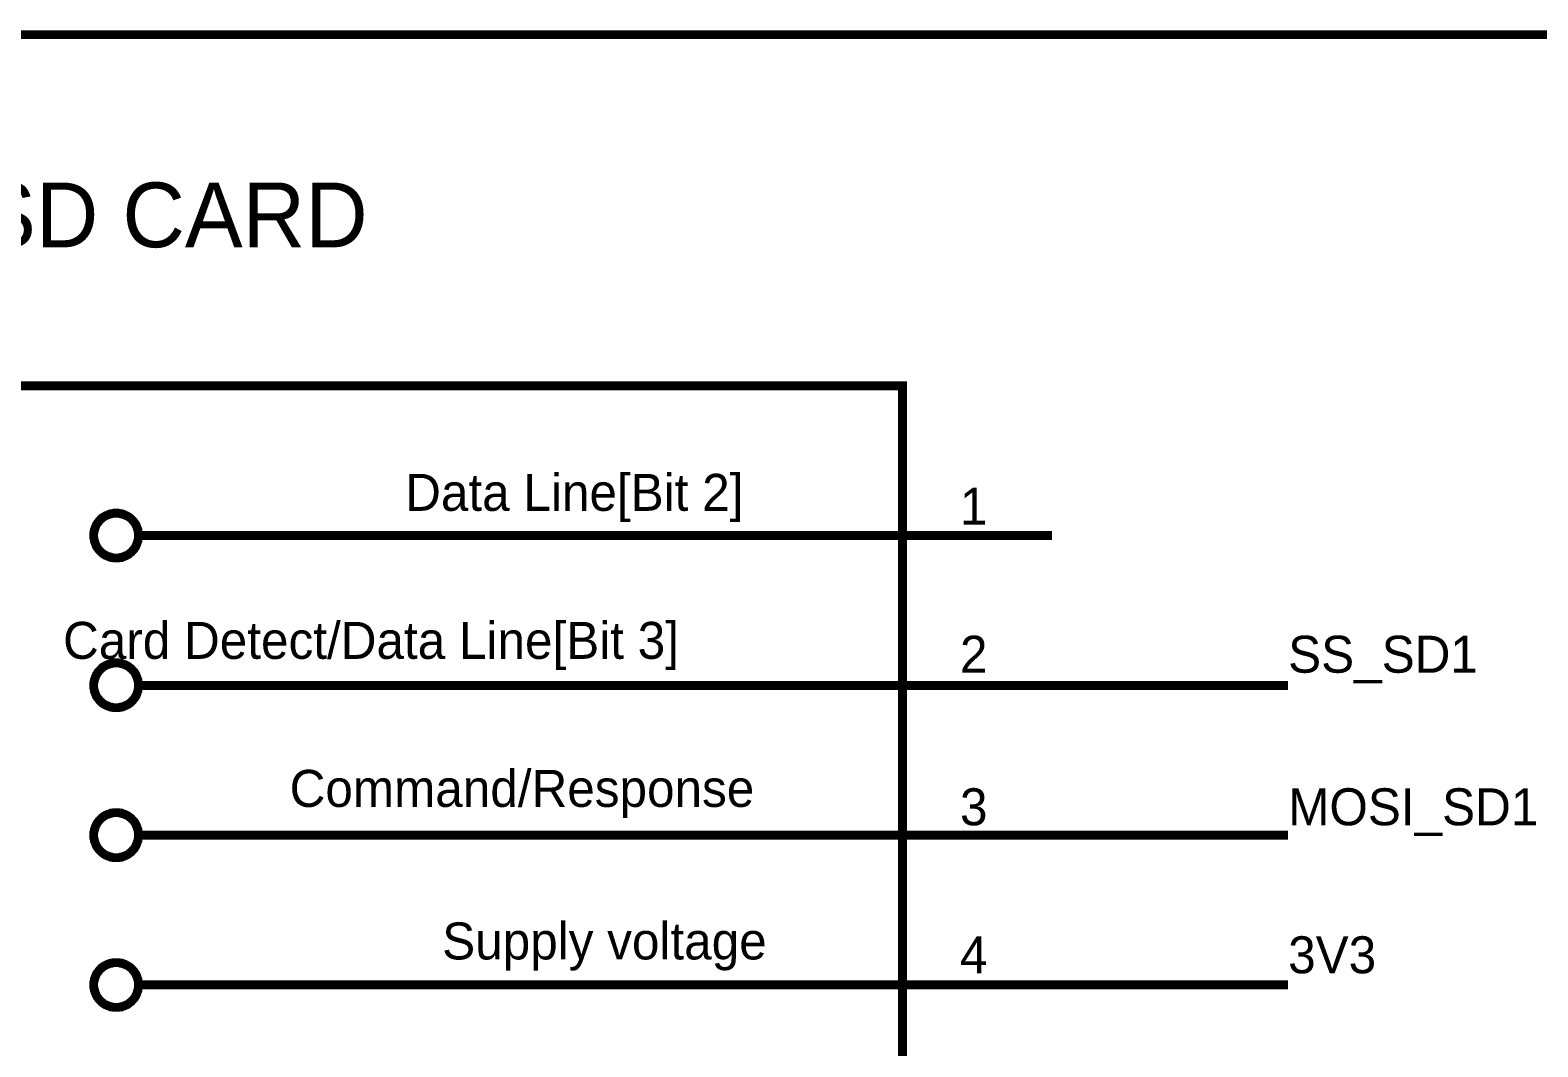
# Model space of a CAD drawing. Header units: inches. Extents: x 0 to 16.9, y 0 to 11.7.
# Drawn here: x 9.974 to 11.987, y 5.341 to 6.698 of the extents above; entities that cross this region are included whole.
import ezdxf

# ---------------------------------------------------------------- set-up
doc = ezdxf.new("R2010")
doc.units = ezdxf.units.IN
doc.header["$MEASUREMENT"] = 0
doc.layers.add('Sheet', color=255, linetype='Continuous')

msp = doc.modelspace()

# ---------------------------------------------------------------- linework, layer by layer
at = {"layer": 'Sheet'}
for points in [[(12.991, 6.6922, 0.0118, 0.0118, 0), (8.2677, 6.6922, 0.0118, 0.0118, 0)], [(10.0584, 6.0236, 0.0118, 0.0118, 0), (10.0584, 6.0251, 0.0118, 0.0118, 0), (10.0584, 6.0267, 0.0118, 0.0118, 0), (10.0588, 6.0282, 0.0118, 0.0118, 0), (10.0592, 6.0297, 0.0118, 0.0118, 0), (10.0592, 6.0309, 0.0118, 0.0118, 0), (10.06, 6.0324, 0.0118, 0.0118, 0), (10.0604, 6.034, 0.0118, 0.0118, 0), (10.0608, 6.0351, 0.0118, 0.0118, 0), (10.0615, 6.0367, 0.0118, 0.0118, 0), (10.0619, 6.0378, 0.0118, 0.0118, 0), (10.0627, 6.039, 0.0118, 0.0118, 0), (10.0635, 6.0402, 0.0118, 0.0118, 0), (10.0646, 6.0413, 0.0118, 0.0118, 0), (10.0654, 6.0425, 0.0118, 0.0118, 0), (10.0662, 6.0436, 0.0118, 0.0118, 0), (10.0673, 6.0448, 0.0118, 0.0118, 0), (10.0685, 6.0456, 0.0118, 0.0118, 0), (10.0692, 6.0467, 0.0118, 0.0118, 0), (10.0704, 6.0475, 0.0118, 0.0118, 0), (10.0716, 6.0483, 0.0118, 0.0118, 0), (10.0731, 6.049, 0.0118, 0.0118, 0), (10.0743, 6.0498, 0.0118, 0.0118, 0), (10.0754, 6.0502, 0.0118, 0.0118, 0), (10.077, 6.051, 0.0118, 0.0118, 0), (10.0781, 6.0513, 0.0118, 0.0118, 0), (10.0797, 6.0521, 0.0118, 0.0118, 0), (10.0812, 6.0525, 0.0118, 0.0118, 0), (10.0824, 6.0525, 0.0118, 0.0118, 0), (10.0839, 6.0529, 0.0118, 0.0118, 0), (10.0854, 6.0533, 0.0118, 0.0118, 0), (10.087, 6.0533, 0.0118, 0.0118, 0), (10.0885, 6.0533, 0.0118, 0.0118, 0)], [(10.0885, 6.0533, 0.0118, 0.0118, 0), (10.0885, 6.0533, 0.0118, 0.0118, 0)], [(10.0885, 6.0533, 0.0118, 0.0118, 0), (10.0901, 6.0533, 0.0118, 0.0118, 0), (10.0916, 6.0533, 0.0118, 0.0118, 0), (10.0932, 6.0529, 0.0118, 0.0118, 0), (10.0943, 6.0525, 0.0118, 0.0118, 0), (10.0959, 6.0525, 0.0118, 0.0118, 0), (10.0974, 6.0521, 0.0118, 0.0118, 0), (10.0986, 6.0513, 0.0118, 0.0118, 0), (10.1001, 6.051, 0.0118, 0.0118, 0), (10.1013, 6.0502, 0.0118, 0.0118, 0), (10.1024, 6.0498, 0.0118, 0.0118, 0), (10.104, 6.049, 0.0118, 0.0118, 0), (10.1051, 6.0483, 0.0118, 0.0118, 0), (10.1063, 6.0475, 0.0118, 0.0118, 0), (10.1074, 6.0467, 0.0118, 0.0118, 0), (10.1086, 6.0456, 0.0118, 0.0118, 0), (10.1094, 6.0448, 0.0118, 0.0118, 0), (10.1105, 6.0436, 0.0118, 0.0118, 0), (10.1113, 6.0425, 0.0118, 0.0118, 0), (10.1124, 6.0413, 0.0118, 0.0118, 0), (10.1132, 6.0402, 0.0118, 0.0118, 0), (10.114, 6.039, 0.0118, 0.0118, 0), (10.1148, 6.0378, 0.0118, 0.0118, 0), (10.1151, 6.0367, 0.0118, 0.0118, 0), (10.1159, 6.0351, 0.0118, 0.0118, 0), (10.1163, 6.034, 0.0118, 0.0118, 0), (10.1167, 6.0324, 0.0118, 0.0118, 0), (10.1175, 6.0309, 0.0118, 0.0118, 0), (10.1175, 6.0297, 0.0118, 0.0118, 0), (10.1178, 6.0282, 0.0118, 0.0118, 0), (10.1182, 6.0267, 0.0118, 0.0118, 0), (10.1182, 6.0251, 0.0118, 0.0118, 0), (10.1182, 6.0236, 0.0118, 0.0118, 0)], [(10.0885, 5.9935, 0.0118, 0.0118, 0), (10.087, 5.9935, 0.0118, 0.0118, 0), (10.0854, 5.9935, 0.0118, 0.0118, 0), (10.0839, 5.9939, 0.0118, 0.0118, 0), (10.0824, 5.9942, 0.0118, 0.0118, 0), (10.0812, 5.9942, 0.0118, 0.0118, 0), (10.0797, 5.995, 0.0118, 0.0118, 0), (10.0781, 5.9954, 0.0118, 0.0118, 0), (10.077, 5.9958, 0.0118, 0.0118, 0), (10.0754, 5.9966, 0.0118, 0.0118, 0), (10.0743, 5.9969, 0.0118, 0.0118, 0), (10.0731, 5.9977, 0.0118, 0.0118, 0), (10.0716, 5.9985, 0.0118, 0.0118, 0), (10.0704, 5.9996, 0.0118, 0.0118, 0), (10.0692, 6.0004, 0.0118, 0.0118, 0), (10.0685, 6.0012, 0.0118, 0.0118, 0), (10.0673, 6.0023, 0.0118, 0.0118, 0), (10.0662, 6.0035, 0.0118, 0.0118, 0), (10.0654, 6.0043, 0.0118, 0.0118, 0), (10.0646, 6.0054, 0.0118, 0.0118, 0), (10.0635, 6.0066, 0.0118, 0.0118, 0), (10.0627, 6.0081, 0.0118, 0.0118, 0), (10.0619, 6.0093, 0.0118, 0.0118, 0), (10.0615, 6.0104, 0.0118, 0.0118, 0), (10.0608, 6.012, 0.0118, 0.0118, 0), (10.0604, 6.0131, 0.0118, 0.0118, 0), (10.06, 6.0147, 0.0118, 0.0118, 0), (10.0592, 6.0162, 0.0118, 0.0118, 0), (10.0592, 6.0174, 0.0118, 0.0118, 0), (10.0588, 6.0189, 0.0118, 0.0118, 0), (10.0584, 6.0205, 0.0118, 0.0118, 0), (10.0584, 6.022, 0.0118, 0.0118, 0), (10.0584, 6.0236, 0.0118, 0.0118, 0)], [(10.0584, 6.0236, 0.0118, 0.0118, 0), (10.0584, 6.0236, 0.0118, 0.0118, 0)], [(10.1182, 6.0236, 0.0118, 0.0118, 0), (10.1182, 6.022, 0.0118, 0.0118, 0), (10.1182, 6.0205, 0.0118, 0.0118, 0), (10.1178, 6.0189, 0.0118, 0.0118, 0), (10.1175, 6.0174, 0.0118, 0.0118, 0), (10.1175, 6.0162, 0.0118, 0.0118, 0), (10.1167, 6.0147, 0.0118, 0.0118, 0), (10.1163, 6.0131, 0.0118, 0.0118, 0), (10.1159, 6.012, 0.0118, 0.0118, 0), (10.1151, 6.0104, 0.0118, 0.0118, 0), (10.1148, 6.0093, 0.0118, 0.0118, 0), (10.114, 6.0081, 0.0118, 0.0118, 0), (10.1132, 6.0066, 0.0118, 0.0118, 0), (10.1124, 6.0054, 0.0118, 0.0118, 0), (10.1113, 6.0043, 0.0118, 0.0118, 0), (10.1105, 6.0035, 0.0118, 0.0118, 0), (10.1094, 6.0023, 0.0118, 0.0118, 0), (10.1086, 6.0012, 0.0118, 0.0118, 0), (10.1074, 6.0004, 0.0118, 0.0118, 0), (10.1063, 5.9996, 0.0118, 0.0118, 0), (10.1051, 5.9985, 0.0118, 0.0118, 0), (10.104, 5.9977, 0.0118, 0.0118, 0), (10.1024, 5.9969, 0.0118, 0.0118, 0), (10.1013, 5.9966, 0.0118, 0.0118, 0), (10.1001, 5.9958, 0.0118, 0.0118, 0), (10.0986, 5.9954, 0.0118, 0.0118, 0), (10.0974, 5.995, 0.0118, 0.0118, 0), (10.0959, 5.9942, 0.0118, 0.0118, 0), (10.0943, 5.9942, 0.0118, 0.0118, 0), (10.0932, 5.9939, 0.0118, 0.0118, 0), (10.0916, 5.9935, 0.0118, 0.0118, 0), (10.0901, 5.9935, 0.0118, 0.0118, 0), (10.0885, 5.9935, 0.0118, 0.0118, 0)], [(10.1182, 6.0236, 0.0118, 0.0118, 0), (10.1182, 6.0236, 0.0118, 0.0118, 0), (10.1182, 6.0236, 0.0118, 0.0118, 0), (10.1182, 6.0236, 0.0118, 0.0118, 0), (10.1182, 6.0236, 0.0118, 0.0118, 0), (10.1182, 6.0236, 0.0118, 0.0118, 0), (10.1182, 6.0236, 0.0118, 0.0118, 0), (10.1182, 6.0236, 0.0118, 0.0118, 0), (10.1182, 6.0236, 0.0118, 0.0118, 0), (10.1182, 6.0236, 0.0118, 0.0118, 0), (10.1182, 6.0236, 0.0118, 0.0118, 0), (10.1182, 6.0236, 0.0118, 0.0118, 0), (10.1182, 6.0236, 0.0118, 0.0118, 0), (10.1182, 6.0236, 0.0118, 0.0118, 0), (10.1182, 6.0236, 0.0118, 0.0118, 0), (10.1182, 6.0236, 0.0118, 0.0118, 0), (10.1182, 6.0236, 0.0118, 0.0118, 0), (10.1182, 6.0236, 0.0118, 0.0118, 0), (10.1182, 6.0236, 0.0118, 0.0118, 0), (10.1182, 6.0236, 0.0118, 0.0118, 0), (10.1182, 6.0236, 0.0118, 0.0118, 0), (10.1182, 6.0236, 0.0118, 0.0118, 0), (10.1182, 6.0236, 0.0118, 0.0118, 0), (10.1182, 6.0236, 0.0118, 0.0118, 0), (10.1182, 6.0236, 0.0118, 0.0118, 0), (10.1182, 6.0236, 0.0118, 0.0118, 0), (10.1182, 6.0236, 0.0118, 0.0118, 0), (10.1182, 6.0236, 0.0118, 0.0118, 0), (10.1182, 6.0236, 0.0118, 0.0118, 0), (10.1182, 6.0236, 0.0118, 0.0118, 0), (10.1182, 6.0236, 0.0118, 0.0118, 0), (10.1182, 6.0236, 0.0118, 0.0118, 0), (10.1182, 6.0236, 0.0118, 0.0118, 0)], [(10.1182, 6.0236, 0.0118, 0.0118, 0), (10.1182, 6.0236, 0.0118, 0.0118, 0)], [(10.1182, 6.0236, 0.0118, 0.0118, 0), (11.1382, 6.0236, 0.0118, 0.0118, 0)], [(11.1382, 6.0236, 0.0118, 0.0118, 0), (11.338, 6.0236, 0.0118, 0.0118, 0)], [(10.0584, 5.8233, 0.0118, 0.0118, 0), (10.0584, 5.8248, 0.0118, 0.0118, 0), (10.0584, 5.8264, 0.0118, 0.0118, 0), (10.0588, 5.8279, 0.0118, 0.0118, 0), (10.0592, 5.8295, 0.0118, 0.0118, 0), (10.0592, 5.8306, 0.0118, 0.0118, 0), (10.06, 5.8322, 0.0118, 0.0118, 0), (10.0604, 5.8337, 0.0118, 0.0118, 0), (10.0608, 5.8349, 0.0118, 0.0118, 0), (10.0615, 5.8364, 0.0118, 0.0118, 0), (10.0619, 5.8376, 0.0118, 0.0118, 0), (10.0627, 5.8387, 0.0118, 0.0118, 0), (10.0635, 5.8403, 0.0118, 0.0118, 0), (10.0646, 5.8414, 0.0118, 0.0118, 0), (10.0654, 5.8426, 0.0118, 0.0118, 0), (10.0662, 5.8434, 0.0118, 0.0118, 0), (10.0673, 5.8445, 0.0118, 0.0118, 0), (10.0685, 5.8457, 0.0118, 0.0118, 0), (10.0692, 5.8465, 0.0118, 0.0118, 0), (10.0704, 5.8472, 0.0118, 0.0118, 0), (10.0716, 5.8484, 0.0118, 0.0118, 0), (10.0731, 5.8492, 0.0118, 0.0118, 0), (10.0743, 5.8499, 0.0118, 0.0118, 0), (10.0754, 5.8503, 0.0118, 0.0118, 0), (10.077, 5.8511, 0.0118, 0.0118, 0), (10.0781, 5.8515, 0.0118, 0.0118, 0), (10.0797, 5.8519, 0.0118, 0.0118, 0), (10.0812, 5.8526, 0.0118, 0.0118, 0), (10.0824, 5.8526, 0.0118, 0.0118, 0), (10.0839, 5.853, 0.0118, 0.0118, 0), (10.0854, 5.8534, 0.0118, 0.0118, 0), (10.087, 5.8534, 0.0118, 0.0118, 0), (10.0885, 5.8534, 0.0118, 0.0118, 0)], [(10.0885, 5.8534, 0.0118, 0.0118, 0), (10.0885, 5.8534, 0.0118, 0.0118, 0)], [(10.0885, 5.8534, 0.0118, 0.0118, 0), (10.0901, 5.8534, 0.0118, 0.0118, 0), (10.0916, 5.8534, 0.0118, 0.0118, 0), (10.0932, 5.853, 0.0118, 0.0118, 0), (10.0943, 5.8526, 0.0118, 0.0118, 0), (10.0959, 5.8526, 0.0118, 0.0118, 0), (10.0974, 5.8519, 0.0118, 0.0118, 0), (10.0986, 5.8515, 0.0118, 0.0118, 0), (10.1001, 5.8511, 0.0118, 0.0118, 0), (10.1013, 5.8503, 0.0118, 0.0118, 0), (10.1024, 5.8499, 0.0118, 0.0118, 0), (10.104, 5.8492, 0.0118, 0.0118, 0), (10.1051, 5.8484, 0.0118, 0.0118, 0), (10.1063, 5.8472, 0.0118, 0.0118, 0), (10.1074, 5.8465, 0.0118, 0.0118, 0), (10.1086, 5.8457, 0.0118, 0.0118, 0), (10.1094, 5.8445, 0.0118, 0.0118, 0), (10.1105, 5.8434, 0.0118, 0.0118, 0), (10.1113, 5.8426, 0.0118, 0.0118, 0), (10.1124, 5.8414, 0.0118, 0.0118, 0), (10.1132, 5.8403, 0.0118, 0.0118, 0), (10.114, 5.8387, 0.0118, 0.0118, 0), (10.1148, 5.8376, 0.0118, 0.0118, 0), (10.1151, 5.8364, 0.0118, 0.0118, 0), (10.1159, 5.8349, 0.0118, 0.0118, 0), (10.1163, 5.8337, 0.0118, 0.0118, 0), (10.1167, 5.8322, 0.0118, 0.0118, 0), (10.1175, 5.8306, 0.0118, 0.0118, 0), (10.1175, 5.8295, 0.0118, 0.0118, 0), (10.1178, 5.8279, 0.0118, 0.0118, 0), (10.1182, 5.8264, 0.0118, 0.0118, 0), (10.1182, 5.8248, 0.0118, 0.0118, 0), (10.1182, 5.8233, 0.0118, 0.0118, 0)], [(10.0885, 5.7936, 0.0118, 0.0118, 0), (10.087, 5.7936, 0.0118, 0.0118, 0), (10.0854, 5.7936, 0.0118, 0.0118, 0), (10.0839, 5.794, 0.0118, 0.0118, 0), (10.0824, 5.7944, 0.0118, 0.0118, 0), (10.0812, 5.7944, 0.0118, 0.0118, 0), (10.0797, 5.7948, 0.0118, 0.0118, 0), (10.0781, 5.7955, 0.0118, 0.0118, 0), (10.077, 5.7959, 0.0118, 0.0118, 0), (10.0754, 5.7967, 0.0118, 0.0118, 0), (10.0743, 5.7971, 0.0118, 0.0118, 0), (10.0731, 5.7978, 0.0118, 0.0118, 0), (10.0716, 5.7986, 0.0118, 0.0118, 0), (10.0704, 5.7994, 0.0118, 0.0118, 0), (10.0692, 5.8002, 0.0118, 0.0118, 0), (10.0685, 5.8013, 0.0118, 0.0118, 0), (10.0673, 5.8021, 0.0118, 0.0118, 0), (10.0662, 5.8032, 0.0118, 0.0118, 0), (10.0654, 5.8044, 0.0118, 0.0118, 0), (10.0646, 5.8056, 0.0118, 0.0118, 0), (10.0635, 5.8067, 0.0118, 0.0118, 0), (10.0627, 5.8079, 0.0118, 0.0118, 0), (10.0619, 5.809, 0.0118, 0.0118, 0), (10.0615, 5.8102, 0.0118, 0.0118, 0), (10.0608, 5.8117, 0.0118, 0.0118, 0), (10.0604, 5.8129, 0.0118, 0.0118, 0), (10.06, 5.8144, 0.0118, 0.0118, 0), (10.0592, 5.816, 0.0118, 0.0118, 0), (10.0592, 5.8171, 0.0118, 0.0118, 0), (10.0588, 5.8187, 0.0118, 0.0118, 0), (10.0584, 5.8202, 0.0118, 0.0118, 0), (10.0584, 5.8218, 0.0118, 0.0118, 0), (10.0584, 5.8233, 0.0118, 0.0118, 0)], [(10.0584, 5.8233, 0.0118, 0.0118, 0), (10.0584, 5.8233, 0.0118, 0.0118, 0)], [(10.1182, 5.8233, 0.0118, 0.0118, 0), (10.1182, 5.8218, 0.0118, 0.0118, 0), (10.1182, 5.8202, 0.0118, 0.0118, 0), (10.1178, 5.8187, 0.0118, 0.0118, 0), (10.1175, 5.8171, 0.0118, 0.0118, 0), (10.1175, 5.816, 0.0118, 0.0118, 0), (10.1167, 5.8144, 0.0118, 0.0118, 0), (10.1163, 5.8129, 0.0118, 0.0118, 0), (10.1159, 5.8117, 0.0118, 0.0118, 0), (10.1151, 5.8102, 0.0118, 0.0118, 0), (10.1148, 5.809, 0.0118, 0.0118, 0), (10.114, 5.8079, 0.0118, 0.0118, 0), (10.1132, 5.8067, 0.0118, 0.0118, 0), (10.1124, 5.8056, 0.0118, 0.0118, 0), (10.1113, 5.8044, 0.0118, 0.0118, 0), (10.1105, 5.8032, 0.0118, 0.0118, 0), (10.1094, 5.8021, 0.0118, 0.0118, 0), (10.1086, 5.8013, 0.0118, 0.0118, 0), (10.1074, 5.8002, 0.0118, 0.0118, 0), (10.1063, 5.7994, 0.0118, 0.0118, 0), (10.1051, 5.7986, 0.0118, 0.0118, 0), (10.104, 5.7978, 0.0118, 0.0118, 0), (10.1024, 5.7971, 0.0118, 0.0118, 0), (10.1013, 5.7967, 0.0118, 0.0118, 0), (10.1001, 5.7959, 0.0118, 0.0118, 0), (10.0986, 5.7955, 0.0118, 0.0118, 0), (10.0974, 5.7948, 0.0118, 0.0118, 0), (10.0959, 5.7944, 0.0118, 0.0118, 0), (10.0943, 5.7944, 0.0118, 0.0118, 0), (10.0932, 5.794, 0.0118, 0.0118, 0), (10.0916, 5.7936, 0.0118, 0.0118, 0), (10.0901, 5.7936, 0.0118, 0.0118, 0), (10.0885, 5.7936, 0.0118, 0.0118, 0)], [(10.1182, 5.8233, 0.0118, 0.0118, 0), (10.1182, 5.8233, 0.0118, 0.0118, 0), (10.1182, 5.8233, 0.0118, 0.0118, 0), (10.1182, 5.8233, 0.0118, 0.0118, 0), (10.1182, 5.8233, 0.0118, 0.0118, 0), (10.1182, 5.8233, 0.0118, 0.0118, 0), (10.1182, 5.8233, 0.0118, 0.0118, 0), (10.1182, 5.8233, 0.0118, 0.0118, 0), (10.1182, 5.8233, 0.0118, 0.0118, 0), (10.1182, 5.8233, 0.0118, 0.0118, 0), (10.1182, 5.8233, 0.0118, 0.0118, 0), (10.1182, 5.8233, 0.0118, 0.0118, 0), (10.1182, 5.8233, 0.0118, 0.0118, 0), (10.1182, 5.8233, 0.0118, 0.0118, 0), (10.1182, 5.8233, 0.0118, 0.0118, 0), (10.1182, 5.8233, 0.0118, 0.0118, 0), (10.1182, 5.8233, 0.0118, 0.0118, 0), (10.1182, 5.8233, 0.0118, 0.0118, 0), (10.1182, 5.8233, 0.0118, 0.0118, 0), (10.1182, 5.8233, 0.0118, 0.0118, 0), (10.1182, 5.8233, 0.0118, 0.0118, 0), (10.1182, 5.8233, 0.0118, 0.0118, 0), (10.1182, 5.8233, 0.0118, 0.0118, 0), (10.1182, 5.8233, 0.0118, 0.0118, 0), (10.1182, 5.8233, 0.0118, 0.0118, 0), (10.1182, 5.8233, 0.0118, 0.0118, 0), (10.1182, 5.8233, 0.0118, 0.0118, 0), (10.1182, 5.8233, 0.0118, 0.0118, 0), (10.1182, 5.8233, 0.0118, 0.0118, 0), (10.1182, 5.8233, 0.0118, 0.0118, 0), (10.1182, 5.8233, 0.0118, 0.0118, 0), (10.1182, 5.8233, 0.0118, 0.0118, 0), (10.1182, 5.8233, 0.0118, 0.0118, 0)], [(10.1182, 5.8233, 0.0118, 0.0118, 0), (10.1182, 5.8233, 0.0118, 0.0118, 0)], [(10.1182, 5.8233, 0.0118, 0.0118, 0), (11.1382, 5.8233, 0.0118, 0.0118, 0)], [(11.1382, 5.8233, 0.0118, 0.0118, 0), (11.338, 5.8233, 0.0118, 0.0118, 0)], [(11.338, 5.8233, 0.0118, 0.0118, 0), (11.6528, 5.8233, 0.0118, 0.0118, 0)], [(10.0584, 5.6234, 0.0118, 0.0118, 0), (10.0584, 5.625, 0.0118, 0.0118, 0), (10.0584, 5.6265, 0.0118, 0.0118, 0), (10.0588, 5.6281, 0.0118, 0.0118, 0), (10.0592, 5.6296, 0.0118, 0.0118, 0), (10.0592, 5.6308, 0.0118, 0.0118, 0), (10.06, 5.6323, 0.0118, 0.0118, 0), (10.0604, 5.6339, 0.0118, 0.0118, 0), (10.0608, 5.635, 0.0118, 0.0118, 0), (10.0615, 5.6366, 0.0118, 0.0118, 0), (10.0619, 5.6377, 0.0118, 0.0118, 0), (10.0627, 5.6389, 0.0118, 0.0118, 0), (10.0635, 5.6404, 0.0118, 0.0118, 0), (10.0646, 5.6416, 0.0118, 0.0118, 0), (10.0654, 5.6427, 0.0118, 0.0118, 0), (10.0662, 5.6435, 0.0118, 0.0118, 0), (10.0673, 5.6447, 0.0118, 0.0118, 0), (10.0685, 5.6458, 0.0118, 0.0118, 0), (10.0692, 5.6466, 0.0118, 0.0118, 0), (10.0704, 5.6474, 0.0118, 0.0118, 0), (10.0716, 5.6485, 0.0118, 0.0118, 0), (10.0731, 5.6493, 0.0118, 0.0118, 0), (10.0743, 5.6501, 0.0118, 0.0118, 0), (10.0754, 5.6504, 0.0118, 0.0118, 0), (10.077, 5.6512, 0.0118, 0.0118, 0), (10.0781, 5.6516, 0.0118, 0.0118, 0), (10.0797, 5.652, 0.0118, 0.0118, 0), (10.0812, 5.6528, 0.0118, 0.0118, 0), (10.0824, 5.6528, 0.0118, 0.0118, 0), (10.0839, 5.6531, 0.0118, 0.0118, 0), (10.0854, 5.6535, 0.0118, 0.0118, 0), (10.087, 5.6535, 0.0118, 0.0118, 0), (10.0885, 5.6535, 0.0118, 0.0118, 0)], [(10.0885, 5.6535, 0.0118, 0.0118, 0), (10.0885, 5.6535, 0.0118, 0.0118, 0)], [(10.0885, 5.6535, 0.0118, 0.0118, 0), (10.0901, 5.6535, 0.0118, 0.0118, 0), (10.0916, 5.6535, 0.0118, 0.0118, 0), (10.0932, 5.6531, 0.0118, 0.0118, 0), (10.0943, 5.6528, 0.0118, 0.0118, 0), (10.0959, 5.6528, 0.0118, 0.0118, 0), (10.0974, 5.652, 0.0118, 0.0118, 0), (10.0986, 5.6516, 0.0118, 0.0118, 0), (10.1001, 5.6512, 0.0118, 0.0118, 0), (10.1013, 5.6504, 0.0118, 0.0118, 0), (10.1024, 5.6501, 0.0118, 0.0118, 0), (10.104, 5.6493, 0.0118, 0.0118, 0), (10.1051, 5.6485, 0.0118, 0.0118, 0), (10.1063, 5.6474, 0.0118, 0.0118, 0), (10.1074, 5.6466, 0.0118, 0.0118, 0), (10.1086, 5.6458, 0.0118, 0.0118, 0), (10.1094, 5.6447, 0.0118, 0.0118, 0), (10.1105, 5.6435, 0.0118, 0.0118, 0), (10.1113, 5.6427, 0.0118, 0.0118, 0), (10.1124, 5.6416, 0.0118, 0.0118, 0), (10.1132, 5.6404, 0.0118, 0.0118, 0), (10.114, 5.6389, 0.0118, 0.0118, 0), (10.1148, 5.6377, 0.0118, 0.0118, 0), (10.1151, 5.6366, 0.0118, 0.0118, 0), (10.1159, 5.635, 0.0118, 0.0118, 0), (10.1163, 5.6339, 0.0118, 0.0118, 0), (10.1167, 5.6323, 0.0118, 0.0118, 0), (10.1175, 5.6308, 0.0118, 0.0118, 0), (10.1175, 5.6296, 0.0118, 0.0118, 0), (10.1178, 5.6281, 0.0118, 0.0118, 0), (10.1182, 5.6265, 0.0118, 0.0118, 0), (10.1182, 5.625, 0.0118, 0.0118, 0), (10.1182, 5.6234, 0.0118, 0.0118, 0)], [(10.0885, 5.5933, 0.0118, 0.0118, 0), (10.087, 5.5933, 0.0118, 0.0118, 0), (10.0854, 5.5933, 0.0118, 0.0118, 0), (10.0839, 5.5937, 0.0118, 0.0118, 0), (10.0824, 5.5941, 0.0118, 0.0118, 0), (10.0812, 5.5941, 0.0118, 0.0118, 0), (10.0797, 5.5949, 0.0118, 0.0118, 0), (10.0781, 5.5953, 0.0118, 0.0118, 0), (10.077, 5.5957, 0.0118, 0.0118, 0), (10.0754, 5.5964, 0.0118, 0.0118, 0), (10.0743, 5.5968, 0.0118, 0.0118, 0), (10.0731, 5.5976, 0.0118, 0.0118, 0), (10.0716, 5.5984, 0.0118, 0.0118, 0), (10.0704, 5.5995, 0.0118, 0.0118, 0), (10.0692, 5.6003, 0.0118, 0.0118, 0), (10.0685, 5.6011, 0.0118, 0.0118, 0), (10.0673, 5.6022, 0.0118, 0.0118, 0), (10.0662, 5.6034, 0.0118, 0.0118, 0), (10.0654, 5.6041, 0.0118, 0.0118, 0), (10.0646, 5.6053, 0.0118, 0.0118, 0), (10.0635, 5.6065, 0.0118, 0.0118, 0), (10.0627, 5.608, 0.0118, 0.0118, 0), (10.0619, 5.6092, 0.0118, 0.0118, 0), (10.0615, 5.6103, 0.0118, 0.0118, 0), (10.0608, 5.6119, 0.0118, 0.0118, 0), (10.0604, 5.613, 0.0118, 0.0118, 0), (10.06, 5.6146, 0.0118, 0.0118, 0), (10.0592, 5.6161, 0.0118, 0.0118, 0), (10.0592, 5.6173, 0.0118, 0.0118, 0), (10.0588, 5.6188, 0.0118, 0.0118, 0), (10.0584, 5.6203, 0.0118, 0.0118, 0), (10.0584, 5.6219, 0.0118, 0.0118, 0), (10.0584, 5.6234, 0.0118, 0.0118, 0)], [(10.0584, 5.6234, 0.0118, 0.0118, 0), (10.0584, 5.6234, 0.0118, 0.0118, 0)], [(10.1182, 5.6234, 0.0118, 0.0118, 0), (10.1182, 5.6219, 0.0118, 0.0118, 0), (10.1182, 5.6203, 0.0118, 0.0118, 0), (10.1178, 5.6188, 0.0118, 0.0118, 0), (10.1175, 5.6173, 0.0118, 0.0118, 0), (10.1175, 5.6161, 0.0118, 0.0118, 0), (10.1167, 5.6146, 0.0118, 0.0118, 0), (10.1163, 5.613, 0.0118, 0.0118, 0), (10.1159, 5.6119, 0.0118, 0.0118, 0), (10.1151, 5.6103, 0.0118, 0.0118, 0), (10.1148, 5.6092, 0.0118, 0.0118, 0), (10.114, 5.608, 0.0118, 0.0118, 0), (10.1132, 5.6065, 0.0118, 0.0118, 0), (10.1124, 5.6053, 0.0118, 0.0118, 0), (10.1113, 5.6041, 0.0118, 0.0118, 0), (10.1105, 5.6034, 0.0118, 0.0118, 0), (10.1094, 5.6022, 0.0118, 0.0118, 0), (10.1086, 5.6011, 0.0118, 0.0118, 0), (10.1074, 5.6003, 0.0118, 0.0118, 0), (10.1063, 5.5995, 0.0118, 0.0118, 0), (10.1051, 5.5984, 0.0118, 0.0118, 0), (10.104, 5.5976, 0.0118, 0.0118, 0), (10.1024, 5.5968, 0.0118, 0.0118, 0), (10.1013, 5.5964, 0.0118, 0.0118, 0), (10.1001, 5.5957, 0.0118, 0.0118, 0), (10.0986, 5.5953, 0.0118, 0.0118, 0), (10.0974, 5.5949, 0.0118, 0.0118, 0), (10.0959, 5.5941, 0.0118, 0.0118, 0), (10.0943, 5.5941, 0.0118, 0.0118, 0), (10.0932, 5.5937, 0.0118, 0.0118, 0), (10.0916, 5.5933, 0.0118, 0.0118, 0), (10.0901, 5.5933, 0.0118, 0.0118, 0), (10.0885, 5.5933, 0.0118, 0.0118, 0)], [(10.1182, 5.6234, 0.0118, 0.0118, 0), (10.1182, 5.6234, 0.0118, 0.0118, 0), (10.1182, 5.6234, 0.0118, 0.0118, 0), (10.1182, 5.6234, 0.0118, 0.0118, 0), (10.1182, 5.6234, 0.0118, 0.0118, 0), (10.1182, 5.6234, 0.0118, 0.0118, 0), (10.1182, 5.6234, 0.0118, 0.0118, 0), (10.1182, 5.6234, 0.0118, 0.0118, 0), (10.1182, 5.6234, 0.0118, 0.0118, 0), (10.1182, 5.6234, 0.0118, 0.0118, 0), (10.1182, 5.6234, 0.0118, 0.0118, 0), (10.1182, 5.6234, 0.0118, 0.0118, 0), (10.1182, 5.6234, 0.0118, 0.0118, 0), (10.1182, 5.6234, 0.0118, 0.0118, 0), (10.1182, 5.6234, 0.0118, 0.0118, 0), (10.1182, 5.6234, 0.0118, 0.0118, 0), (10.1182, 5.6234, 0.0118, 0.0118, 0), (10.1182, 5.6234, 0.0118, 0.0118, 0), (10.1182, 5.6234, 0.0118, 0.0118, 0), (10.1182, 5.6234, 0.0118, 0.0118, 0), (10.1182, 5.6234, 0.0118, 0.0118, 0), (10.1182, 5.6234, 0.0118, 0.0118, 0), (10.1182, 5.6234, 0.0118, 0.0118, 0), (10.1182, 5.6234, 0.0118, 0.0118, 0), (10.1182, 5.6234, 0.0118, 0.0118, 0), (10.1182, 5.6234, 0.0118, 0.0118, 0), (10.1182, 5.6234, 0.0118, 0.0118, 0), (10.1182, 5.6234, 0.0118, 0.0118, 0), (10.1182, 5.6234, 0.0118, 0.0118, 0), (10.1182, 5.6234, 0.0118, 0.0118, 0), (10.1182, 5.6234, 0.0118, 0.0118, 0), (10.1182, 5.6234, 0.0118, 0.0118, 0), (10.1182, 5.6234, 0.0118, 0.0118, 0)], [(10.1182, 5.6234, 0.0118, 0.0118, 0), (10.1182, 5.6234, 0.0118, 0.0118, 0)], [(10.1182, 5.6234, 0.0118, 0.0118, 0), (11.1382, 5.6234, 0.0118, 0.0118, 0)], [(11.1382, 5.6234, 0.0118, 0.0118, 0), (11.338, 5.6234, 0.0118, 0.0118, 0)], [(11.338, 5.6234, 0.0118, 0.0118, 0), (11.6528, 5.6234, 0.0118, 0.0118, 0)], [(10.0584, 5.4236, 0.0118, 0.0118, 0), (10.0584, 5.4251, 0.0118, 0.0118, 0), (10.0584, 5.4266, 0.0118, 0.0118, 0), (10.0588, 5.4282, 0.0118, 0.0118, 0), (10.0592, 5.4297, 0.0118, 0.0118, 0), (10.0592, 5.4309, 0.0118, 0.0118, 0), (10.06, 5.4324, 0.0118, 0.0118, 0), (10.0604, 5.434, 0.0118, 0.0118, 0), (10.0608, 5.4351, 0.0118, 0.0118, 0), (10.0615, 5.4367, 0.0118, 0.0118, 0), (10.0619, 5.4378, 0.0118, 0.0118, 0), (10.0627, 5.439, 0.0118, 0.0118, 0), (10.0635, 5.4402, 0.0118, 0.0118, 0), (10.0646, 5.4413, 0.0118, 0.0118, 0), (10.0654, 5.4425, 0.0118, 0.0118, 0), (10.0662, 5.4436, 0.0118, 0.0118, 0), (10.0673, 5.4448, 0.0118, 0.0118, 0), (10.0685, 5.4456, 0.0118, 0.0118, 0), (10.0692, 5.4467, 0.0118, 0.0118, 0), (10.0704, 5.4475, 0.0118, 0.0118, 0), (10.0716, 5.4483, 0.0118, 0.0118, 0), (10.0731, 5.449, 0.0118, 0.0118, 0), (10.0743, 5.4498, 0.0118, 0.0118, 0), (10.0754, 5.4502, 0.0118, 0.0118, 0), (10.077, 5.451, 0.0118, 0.0118, 0), (10.0781, 5.4513, 0.0118, 0.0118, 0), (10.0797, 5.4521, 0.0118, 0.0118, 0), (10.0812, 5.4525, 0.0118, 0.0118, 0), (10.0824, 5.4525, 0.0118, 0.0118, 0), (10.0839, 5.4529, 0.0118, 0.0118, 0), (10.0854, 5.4533, 0.0118, 0.0118, 0), (10.087, 5.4533, 0.0118, 0.0118, 0), (10.0885, 5.4533, 0.0118, 0.0118, 0)], [(10.0885, 5.4533, 0.0118, 0.0118, 0), (10.0885, 5.4533, 0.0118, 0.0118, 0)], [(10.0885, 5.4533, 0.0118, 0.0118, 0), (10.0901, 5.4533, 0.0118, 0.0118, 0), (10.0916, 5.4533, 0.0118, 0.0118, 0), (10.0932, 5.4529, 0.0118, 0.0118, 0), (10.0943, 5.4525, 0.0118, 0.0118, 0), (10.0959, 5.4525, 0.0118, 0.0118, 0), (10.0974, 5.4521, 0.0118, 0.0118, 0), (10.0986, 5.4513, 0.0118, 0.0118, 0), (10.1001, 5.451, 0.0118, 0.0118, 0), (10.1013, 5.4502, 0.0118, 0.0118, 0), (10.1024, 5.4498, 0.0118, 0.0118, 0), (10.104, 5.449, 0.0118, 0.0118, 0), (10.1051, 5.4483, 0.0118, 0.0118, 0), (10.1063, 5.4475, 0.0118, 0.0118, 0), (10.1074, 5.4467, 0.0118, 0.0118, 0), (10.1086, 5.4456, 0.0118, 0.0118, 0), (10.1094, 5.4448, 0.0118, 0.0118, 0), (10.1105, 5.4436, 0.0118, 0.0118, 0), (10.1113, 5.4425, 0.0118, 0.0118, 0), (10.1124, 5.4413, 0.0118, 0.0118, 0), (10.1132, 5.4402, 0.0118, 0.0118, 0), (10.114, 5.439, 0.0118, 0.0118, 0), (10.1148, 5.4378, 0.0118, 0.0118, 0), (10.1151, 5.4367, 0.0118, 0.0118, 0), (10.1159, 5.4351, 0.0118, 0.0118, 0), (10.1163, 5.434, 0.0118, 0.0118, 0), (10.1167, 5.4324, 0.0118, 0.0118, 0), (10.1175, 5.4309, 0.0118, 0.0118, 0), (10.1175, 5.4297, 0.0118, 0.0118, 0), (10.1178, 5.4282, 0.0118, 0.0118, 0), (10.1182, 5.4266, 0.0118, 0.0118, 0), (10.1182, 5.4251, 0.0118, 0.0118, 0), (10.1182, 5.4236, 0.0118, 0.0118, 0)], [(10.0885, 5.3935, 0.0118, 0.0118, 0), (10.087, 5.3935, 0.0118, 0.0118, 0), (10.0854, 5.3935, 0.0118, 0.0118, 0), (10.0839, 5.3939, 0.0118, 0.0118, 0), (10.0824, 5.3942, 0.0118, 0.0118, 0), (10.0812, 5.3942, 0.0118, 0.0118, 0), (10.0797, 5.395, 0.0118, 0.0118, 0), (10.0781, 5.3954, 0.0118, 0.0118, 0), (10.077, 5.3958, 0.0118, 0.0118, 0), (10.0754, 5.3966, 0.0118, 0.0118, 0), (10.0743, 5.3969, 0.0118, 0.0118, 0), (10.0731, 5.3977, 0.0118, 0.0118, 0), (10.0716, 5.3985, 0.0118, 0.0118, 0), (10.0704, 5.3996, 0.0118, 0.0118, 0), (10.0692, 5.4004, 0.0118, 0.0118, 0), (10.0685, 5.4012, 0.0118, 0.0118, 0), (10.0673, 5.4023, 0.0118, 0.0118, 0), (10.0662, 5.4035, 0.0118, 0.0118, 0), (10.0654, 5.4043, 0.0118, 0.0118, 0), (10.0646, 5.4054, 0.0118, 0.0118, 0), (10.0635, 5.4066, 0.0118, 0.0118, 0), (10.0627, 5.4081, 0.0118, 0.0118, 0), (10.0619, 5.4093, 0.0118, 0.0118, 0), (10.0615, 5.4104, 0.0118, 0.0118, 0), (10.0608, 5.412, 0.0118, 0.0118, 0), (10.0604, 5.4131, 0.0118, 0.0118, 0), (10.06, 5.4147, 0.0118, 0.0118, 0), (10.0592, 5.4162, 0.0118, 0.0118, 0), (10.0592, 5.4174, 0.0118, 0.0118, 0), (10.0588, 5.4189, 0.0118, 0.0118, 0), (10.0584, 5.4205, 0.0118, 0.0118, 0), (10.0584, 5.422, 0.0118, 0.0118, 0), (10.0584, 5.4236, 0.0118, 0.0118, 0)], [(10.0584, 5.4236, 0.0118, 0.0118, 0), (10.0584, 5.4236, 0.0118, 0.0118, 0)], [(10.1182, 5.4236, 0.0118, 0.0118, 0), (10.1182, 5.422, 0.0118, 0.0118, 0), (10.1182, 5.4205, 0.0118, 0.0118, 0), (10.1178, 5.4189, 0.0118, 0.0118, 0), (10.1175, 5.4174, 0.0118, 0.0118, 0), (10.1175, 5.4162, 0.0118, 0.0118, 0), (10.1167, 5.4147, 0.0118, 0.0118, 0), (10.1163, 5.4131, 0.0118, 0.0118, 0), (10.1159, 5.412, 0.0118, 0.0118, 0), (10.1151, 5.4104, 0.0118, 0.0118, 0), (10.1148, 5.4093, 0.0118, 0.0118, 0), (10.114, 5.4081, 0.0118, 0.0118, 0), (10.1132, 5.4066, 0.0118, 0.0118, 0), (10.1124, 5.4054, 0.0118, 0.0118, 0), (10.1113, 5.4043, 0.0118, 0.0118, 0), (10.1105, 5.4035, 0.0118, 0.0118, 0), (10.1094, 5.4023, 0.0118, 0.0118, 0), (10.1086, 5.4012, 0.0118, 0.0118, 0), (10.1074, 5.4004, 0.0118, 0.0118, 0), (10.1063, 5.3996, 0.0118, 0.0118, 0), (10.1051, 5.3985, 0.0118, 0.0118, 0), (10.104, 5.3977, 0.0118, 0.0118, 0), (10.1024, 5.3969, 0.0118, 0.0118, 0), (10.1013, 5.3966, 0.0118, 0.0118, 0), (10.1001, 5.3958, 0.0118, 0.0118, 0), (10.0986, 5.3954, 0.0118, 0.0118, 0), (10.0974, 5.395, 0.0118, 0.0118, 0), (10.0959, 5.3942, 0.0118, 0.0118, 0), (10.0943, 5.3942, 0.0118, 0.0118, 0), (10.0932, 5.3939, 0.0118, 0.0118, 0), (10.0916, 5.3935, 0.0118, 0.0118, 0), (10.0901, 5.3935, 0.0118, 0.0118, 0), (10.0885, 5.3935, 0.0118, 0.0118, 0)], [(10.1182, 5.4236, 0.0118, 0.0118, 0), (10.1182, 5.4236, 0.0118, 0.0118, 0), (10.1182, 5.4236, 0.0118, 0.0118, 0), (10.1182, 5.4236, 0.0118, 0.0118, 0), (10.1182, 5.4236, 0.0118, 0.0118, 0), (10.1182, 5.4236, 0.0118, 0.0118, 0), (10.1182, 5.4236, 0.0118, 0.0118, 0), (10.1182, 5.4236, 0.0118, 0.0118, 0), (10.1182, 5.4236, 0.0118, 0.0118, 0), (10.1182, 5.4236, 0.0118, 0.0118, 0), (10.1182, 5.4236, 0.0118, 0.0118, 0), (10.1182, 5.4236, 0.0118, 0.0118, 0), (10.1182, 5.4236, 0.0118, 0.0118, 0), (10.1182, 5.4236, 0.0118, 0.0118, 0), (10.1182, 5.4236, 0.0118, 0.0118, 0), (10.1182, 5.4236, 0.0118, 0.0118, 0), (10.1182, 5.4236, 0.0118, 0.0118, 0), (10.1182, 5.4236, 0.0118, 0.0118, 0), (10.1182, 5.4236, 0.0118, 0.0118, 0), (10.1182, 5.4236, 0.0118, 0.0118, 0), (10.1182, 5.4236, 0.0118, 0.0118, 0), (10.1182, 5.4236, 0.0118, 0.0118, 0), (10.1182, 5.4236, 0.0118, 0.0118, 0), (10.1182, 5.4236, 0.0118, 0.0118, 0), (10.1182, 5.4236, 0.0118, 0.0118, 0), (10.1182, 5.4236, 0.0118, 0.0118, 0), (10.1182, 5.4236, 0.0118, 0.0118, 0), (10.1182, 5.4236, 0.0118, 0.0118, 0), (10.1182, 5.4236, 0.0118, 0.0118, 0), (10.1182, 5.4236, 0.0118, 0.0118, 0), (10.1182, 5.4236, 0.0118, 0.0118, 0), (10.1182, 5.4236, 0.0118, 0.0118, 0), (10.1182, 5.4236, 0.0118, 0.0118, 0)], [(10.1182, 5.4236, 0.0118, 0.0118, 0), (10.1182, 5.4236, 0.0118, 0.0118, 0)], [(10.1182, 5.4236, 0.0118, 0.0118, 0), (11.1382, 5.4236, 0.0118, 0.0118, 0)], [(11.1382, 5.4236, 0.0118, 0.0118, 0), (11.338, 5.4236, 0.0118, 0.0118, 0)], [(11.338, 5.4236, 0.0118, 0.0118, 0), (11.6528, 5.4236, 0.0118, 0.0118, 0)]]:
    msp.add_lwpolyline(points, format="xyseb", dxfattribs=at)
for points in [[(9.0385, 6.2234, 0.0118, 0.0118, 0), (11.1382, 6.2234, 0.0118, 0.0118, 0), (11.1382, 4.0233, 0.0118, 0.0118, 0), (9.0385, 4.0233, 0.0118, 0.0118, 0), (9.0385, 6.2234, 0.0118, 0.0118, 0)], [(9.0385, 6.2234, 0.0039, 0.0039, 0), (9.0385, 4.0233, 0.0039, 0.0039, 0), (11.1382, 4.0233, 0.0039, 0.0039, 0), (11.1382, 6.2234, 0.0039, 0.0039, 0), (9.0385, 6.2234, 0.0039, 0.0039, 0), (9.0385, 6.2234, 0.0039, 0.0039, 0)]]:
    msp.add_lwpolyline(points, format="xyseb", close=True, dxfattribs=at)

# ---------------------------------------------------------------- texts
for s, height, p in [('MICRO SD CARD', 0.086431, (9.4867, 6.4083)), ('Data Line[Bit 2]', 0.049389, (10.4743, 6.0564)), ('1', 0.0494, (11.215, 6.0378)), ('Card Detect/Data Line[Bit 3]', 0.049389, (10.0175, 5.8588)), ('2', 0.0494, (11.215, 5.8403)), ('SS_SD1', 0.04939, (11.6532, 5.8403)), ('Command/Response', 0.049389, (10.32, 5.6612)), ('3', 0.0494, (11.215, 5.6366)), ('MOSI_SD1', 0.04939, (11.6532, 5.6366)), ('Supply voltage', 0.049389, (10.5237, 5.4575)), ('4', 0.0494, (11.215, 5.439)), ('3V3', 0.04939, (11.6532, 5.439))]:
    msp.add_text(s, height=height, dxfattribs=at).set_placement(p)

doc.saveas('drawing.dxf')
